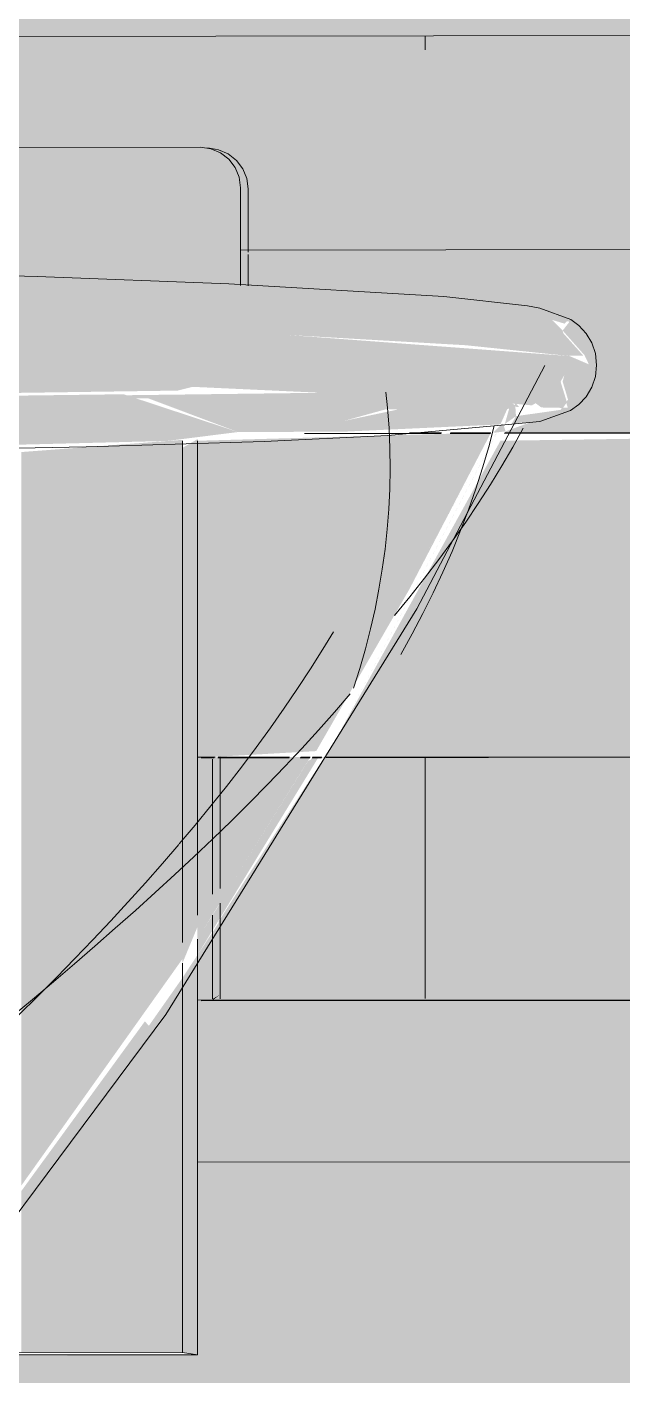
# Model space of a CAD drawing. Header units: inches. Extents: x 27328 to 52026, y -4075 to 4147.
# Drawn here: x 49625.26386 to 49625.26612, y 60.0334 to 60.03852 of the extents above; entities that cross this region are included whole.
import ezdxf

# ---------------------------------------------------------------- set-up
doc = ezdxf.new("R2010")
doc.units = ezdxf.units.IN
doc.header["$MEASUREMENT"] = 0
doc.layers.add('Q-SPCQ', color=91, linetype='Continuous', lineweight=9)

# ---------------------------------------------------------------- blocks, each defined once
blk = doc.blocks.new('FP_183-mezzanine - perspective')
at = {"layer": 'Q-SPCQ'}
for p, q in [((23035.62934212516, 60.03622374015259), (23035.62930254902, 60.0361579976065)), ((23035.62930254902, 60.0361579976065), (23035.6292551851, 60.03608257429906)), ((23035.6292551851, 60.03608257429906), (23035.629206046, 60.03600738722061)), ((23035.629206046, 60.03600738722061), (23035.62915517693, 60.03593243818622)), ((23035.62915517693, 60.03593243818622), (23035.62910262351, 60.03585772896515)), ((23035.62910262351, 60.03585772896515), (23035.62904843261, 60.03578326127884)), ((23035.62904843261, 60.03578326127884), (23035.62899265211, 60.03570903680384)), ((23035.62899265211, 60.03570903680384), (23035.62893533052, 60.03563505716874)), ((23035.62893533052, 60.03563505716874), (23035.6288765172, 60.03556132395592)), ((23035.6288765172, 60.03556132395592), (23035.6288162626, 60.03548783870144)), ((23035.6288162626, 60.03548783870144), (23035.62875618878, 60.03541646932811)), ((23035.62875461775, 60.0354146028943), (23035.62869163436, 60.03534161797621)), ((23035.62869163436, 60.03534161797621), (23035.62862736505, 60.03526888534337)), ((23035.62862736505, 60.03526888534337), (23035.62856186317, 60.03519640634465)), ((23035.62856186317, 60.03519640634465), (23035.62854639608, 60.03517965338551)), ((23035.62854639608, 60.03517965338551), (23035.62849518268, 60.03512418228284)), ((23035.62849518268, 60.03512418228284), (23035.62842737791, 60.03505221441372)), ((23035.62842737791, 60.03505221441372), (23035.62835850428, 60.03498050394785)), ((23035.62835850428, 60.03498050394785), (23035.62828861749, 60.03490905204897)), ((23035.62828861749, 60.03490905204897), (23035.62821777393, 60.0348378598352)), ((23035.62821777393, 60.0348378598352), (23035.6281460304, 60.03476692837869))]:
    blk.add_line(p, q, dxfattribs=at)
blk = doc.blocks.new('FP_185-mezzanine - perspective')
at = {"layer": 'Q-SPCQ'}
for p, q in [((23035.62995391134, 60.03700663829289), (23035.62993294217, 60.03692651407521)), ((23035.63006332146, 60.03699780203264), (23035.63002420471, 60.03692614020504)), ((23035.62993294217, 60.03692651407521), (23035.6299096098, 60.03684660628176)), ((23035.63002420471, 60.03692614020504), (23035.62998279909, 60.03685458317693)), ((23035.6299096098, 60.03684660628176), (23035.62988394556, 60.03676691740969)), ((23035.62998279909, 60.03685458317693), (23035.62993914651, 60.03678313059109)), ((23035.62993914651, 60.03678313059109), (23035.6298932906, 60.03671178212866)), ((23035.62988394556, 60.03676691740969), (23035.6298559822, 60.03668744991043)), ((23035.6298559822, 60.03668744991043), (23035.62982575378, 60.03660820619157)), ((23035.6298932906, 60.03671178212866), (23035.62984527615, 60.03664053750992)), ((23035.62984527615, 60.03664053750992), (23035.62979514915, 60.03656939649475)), ((23035.62982575378, 60.03660820619157), (23035.62979329554, 60.03652918861405)), ((23035.62979514915, 60.03656939649475), (23035.62974295704, 60.03649835888459)), ((23035.62979329554, 60.03652918861405), (23035.62975864412, 60.0364503994937)), ((23035.62974295704, 60.03649835888459), (23035.6296887483, 60.03642742452056)), ((23035.6296887483, 60.03642742452056), (23035.62963257264, 60.03635659328661)), ((23035.62975864412, 60.0364503994937), (23035.62972183719, 60.03637184109928)), ((23035.62972183719, 60.03637184109928), (23035.62968291373, 60.03629351565353)), ((23035.62963257264, 60.03635659328661), (23035.62957448103, 60.03628586510907)), ((23035.62968291373, 60.03629351565353), (23035.62964191385, 60.03621542533148)), ((23035.62964191385, 60.03621542533148), (23035.629598879, 60.03613757226184))]:
    blk.add_line(p, q, dxfattribs=at)
blk.add_polyline3d([(23035.62761993236, 60.03331277853991, 0), (23035.62870514238, 60.03476809918854, 0), (23035.62965906008, 60.03631082570524, 0), (23035.63014675603, 60.0372358887136, 0)], dxfattribs=at)
blk = doc.blocks.new('FP_186-mezzanine - perspective')
at = {"layer": 'Q-SPCQ'}
for p, q in [((23035.62954206862, 60.03713512331905), (23035.6295482322, 60.0370757164261)), ((23035.6295482322, 60.0370757164261), (23035.62955390425, 60.03699825232938)), ((23035.62955390425, 60.03699825232938), (23035.62955720652, 60.03692097326591)), ((23035.62955720652, 60.03692097326591), (23035.62955815424, 60.03684388178525)), ((23035.62955815424, 60.03684388178525), (23035.62955676403, 60.03676698040405)), ((23035.62955676403, 60.03676698040405), (23035.62955305358, 60.03669027160606)), ((23035.62955305358, 60.03669027160606), (23035.62954704216, 60.03661375784169)), ((23035.62954704216, 60.03661375784169), (23035.62953874984, 60.0365374415261)), ((23035.62953874984, 60.0365374415261), (23035.62952819844, 60.03646132504089)), ((23035.62952819844, 60.03646132504089), (23035.62951541042, 60.03638541073113)), ((23035.62951541042, 60.03638541073113), (23035.62950040995, 60.03630970090676)), ((23035.62950040995, 60.03630970090676), (23035.62948322203, 60.03623419784132)), ((23035.62948322203, 60.03623419784132), (23035.62946387304, 60.03615890377229)), ((23035.62946387304, 60.03615890377229), (23035.62944239036, 60.03608382089855)), ((23035.62944239036, 60.03608382089855), (23035.62941880275, 60.03600895138263)), ((23035.62940631046, 60.03598710420875), (23035.62934653963, 60.03591790413215)), ((23035.62934653963, 60.03591790413215), (23035.62928507142, 60.03584880886917)), ((23035.62928507142, 60.03584880886917), (23035.6292219591, 60.03577981851918)), ((23035.6292219591, 60.03577981851918), (23035.62915725675, 60.03571093322277)), ((23035.62915725675, 60.03571093322277), (23035.62909101946, 60.03564215316423)), ((23035.62909101946, 60.03564215316423), (23035.62902330311, 60.0355734785715)), ((23035.62902330311, 60.0355734785715), (23035.62895416441, 60.0355049097153)), ((23035.62895416441, 60.0355049097153), (23035.6288836611, 60.0354364469112)), ((23035.6288836611, 60.0354364469112), (23035.62881185151, 60.0353680905185)), ((23035.62881185151, 60.0353680905185), (23035.62873879475, 60.03529984094107)), ((23035.62873879475, 60.03529984094107), (23035.62866455043, 60.03523169862709)), ((23035.62866455043, 60.03523169862709), (23035.6285891793, 60.03516366407106)), ((23035.6285891793, 60.03516366407106), (23035.62851274227, 60.03509573781099)), ((23035.62851274227, 60.03509573781099), (23035.6284353011, 60.03502792043069)), ((23035.6284353011, 60.03502792043069), (23035.62835691799, 60.03496021256007)), ((23035.62835691799, 60.03496021256007), (23035.62827765572, 60.03489261487346)), ((23035.62827765572, 60.03489261487346), (23035.62819757751, 60.03482512809128)), ((23035.62819757751, 60.03482512809128), (23035.628116747, 60.0347577529787))]:
    blk.add_line(p, q, dxfattribs=at)

msp = doc.modelspace()

# ---------------------------------------------------------------- hatches: boundary and pattern name
at = {"layer": 'Q-SPCQ'}
h = msp.add_hatch(color=256, dxfattribs=at)
h.paths.add_polyline_path([(49625.23973776885, 60.0332528416569), (49625.25670438127, 60.03330212387255), (49625.25642419857, 60.03366715703011), (49625.25601169228, 60.03419561692195), (49625.24065445313, 60.03417760674292), (49625.24065445313, 60.05819430337329), (49625.26100725461, 60.05823494470205), (49625.2608888106, 60.05915906863536), (49625.23973776882, 60.05911616294571), (49625.23973776885, 60.03695028072513)], flags=0)
h.paths.add_polyline_path([(49625.2632586685, 60.03327968023966), (49625.28380376282, 60.03330312327228), (49625.28380376282, 60.05920555248423), (49625.261046067, 60.05915938763594), (49625.26116442955, 60.05823525855542), (49625.28288436212, 60.05827862982885), (49625.28288436212, 60.03422713180422), (49625.26450850355, 60.03420558154419), (49625.2645085035, 60.0334737053625), (49625.26340117976, 60.0334673524758), (49625.26326455508, 60.0332881385952)], flags=0)
h = msp.add_hatch(color=256, dxfattribs=at)
h.paths.add_polyline_path([(49625.24065445313, 60.03417760674292), (49625.25601169228, 60.03419561692195), (49625.2556378673, 60.0347263228272), (49625.2555820797, 60.03481124125818), (49625.24126560804, 60.03479414912231), (49625.24126560803, 60.0575796981048), (49625.2610862178, 60.05761885790929), (49625.26100725461, 60.05823494470205), (49625.24065445313, 60.05818127035108), (49625.24065445313, 60.03695027352342)], flags=0)
h.paths.add_polyline_path([(49625.26450850355, 60.03420558154419), (49625.28288436212, 60.03422713180422), (49625.28288436212, 60.05827862982885), (49625.26116442955, 60.05823525855542), (49625.26124333845, 60.05761916833439), (49625.28227146041, 60.0576607138343), (49625.28227146038, 60.03484310515109), (49625.26450850355, 60.03482189832876), (49625.26450850355, 60.03427054739992)], flags=0)
h.paths.add_polyline_path([(49625.25441164125, 60.03573399904367), (49625.25497753522, 60.03573469258937), (49625.25441164125, 60.0367742263449), (49625.25441164125, 60.0359704846531)], flags=0)
h.paths.add_polyline_path([(49625.26499719921, 60.0357469724386), (49625.26910029841, 60.03575200109436), (49625.26910029845, 60.04684744971016), (49625.25441164125, 60.04682386081603), (49625.25441164125, 60.03752124774886), (49625.25555841631, 60.03758574983335), (49625.25563513103, 60.03758742479751), (49625.25563513101, 60.04559356708025), (49625.26787567847, 60.04561270719122), (49625.26787567846, 60.0369832761008), (49625.26566037336, 60.03695007707196), (49625.26504510139, 60.03583387481823)], flags=0)
at = {"layer": 'Q-SPCQ', "transparency": 33554496}
h = msp.add_hatch(color=256, dxfattribs=at)
h.paths.add_polyline_path([(49625.24067030086, 60.03417541631836), (49625.25601335338, 60.03419340869669), (49625.25563779392, 60.03472633674234), (49625.25558349246, 60.03480899298184), (49625.24128141698, 60.03479191913692), (49625.24128141693, 60.05757600777516), (49625.26108662674, 60.05761513462466), (49625.26100766865, 60.05823118161641), (49625.24067030085, 60.05818129345598), (49625.24067030086, 60.0369502881971)], flags=0)
h.paths.add_polyline_path([(49625.26450843366, 60.03420337064501), (49625.28289752235, 60.03422493502682), (49625.28289752235, 60.0582748893702), (49625.26116484324, 60.05823149544884), (49625.2612437471, 60.05761544502906), (49625.28228465976, 60.05765701311297), (49625.28228465976, 60.03484086888638), (49625.26450843366, 60.03481964759369), (49625.26450843366, 60.03427056113639)], flags=0)
h.paths.add_polyline_path([(49625.25442661437, 60.03573170778979), (49625.25497872589, 60.03573238439996), (49625.25442661437, 60.03674660007476), (49625.25442661437, 60.03584970586691)], flags=0)
h.paths.add_polyline_path([(49625.26499584706, 60.03574466033947), (49625.26911433686, 60.03574970753141), (49625.26911433686, 60.04684444435149), (49625.25442661437, 60.04682085848315), (49625.25442661437, 60.0375225105568), (49625.25557302425, 60.03758569422981), (49625.25565002633, 60.0375874397397), (49625.25565002633, 60.04559064351067), (49625.26788979478, 60.04560978116662), (49625.26788979475, 60.03698090364848), (49625.26566030394, 60.0369500918835), (49625.26504503173, 60.03583388918189)], flags=0)
h = msp.add_hatch(color=256, dxfattribs=at)
h.paths.add_polyline_path([(49625.24126560804, 60.03479414912231), (49625.25557168527, 60.03482706338168), (49625.25497753522, 60.03573469258937), (49625.25441164125, 60.03573399904367), (49625.25441164125, 60.0367742263449), (49625.2542308195, 60.03708232270163), (49625.25402165919, 60.0371294937551), (49625.25394547454, 60.03732768866088), (49625.25402488785, 60.03745872038921), (49625.25414406304, 60.03750909172998), (49625.25441164125, 60.03752124774886), (49625.25441164125, 60.04682386081603), (49625.26910029845, 60.04684744971016), (49625.26910029841, 60.03575200109436), (49625.26499719921, 60.0357469724386), (49625.26473697516, 60.03534115268938), (49625.26450850355, 60.03499465513949), (49625.26450850355, 60.03482189832876), (49625.28227146038, 60.03484310515109), (49625.28227146041, 60.0576607138343), (49625.26124333845, 60.05761916833439), (49625.26182635548, 60.05299753136449), (49625.26175935748, 60.05284381005121), (49625.26175097997, 60.05269509993521), (49625.26167708354, 60.05300880722442), (49625.2610862178, 60.05761885790929), (49625.24126560803, 60.0575796981048), (49625.24126560804, 60.03695026872225)], flags=0)
h.paths.add_polyline_path([(49625.26588845488, 60.03737116876596), (49625.2659148728, 60.03727388586017), (49625.26597516934, 60.03727413332606), (49625.26590385145, 60.03735393956066)], flags=0)
h.paths.add_polyline_path([(49625.26591990052, 60.03707462414325), (49625.26588845488, 60.03717703282427), (49625.26579311672, 60.03709552849734), (49625.26581787421, 60.03707663248451), (49625.26590771871, 60.03707486393699)], flags=0)
h.paths.add_polyline_path([(49625.26567713688, 60.03698048871028), (49625.26787567846, 60.0369832761008), (49625.26787567847, 60.04561270719122), (49625.25563513101, 60.04559356708025), (49625.25563513103, 60.03758538058898), (49625.25658234384, 60.03760847682658), (49625.25761152516, 60.03762107290817), (49625.25894122522, 60.0376290629811), (49625.26011116027, 60.03762600755379), (49625.26153202061, 60.03761370194617), (49625.26249053019, 60.03760179378762), (49625.26581787421, 60.03744213685071), (49625.26591428922, 60.03740256457524), (49625.26591990047, 60.03740938380222), (49625.26600741172, 60.03722387851104), (49625.26588845488, 60.03706222730239), (49625.2656800512, 60.03698577582385)], flags=0)
h.paths.add_polyline_path([(49625.26313070214, 60.04683786298121), (49625.26313114702, 60.04683786369549), (49625.26295929008, 60.04756554636376)], flags=0)
at = {"layer": 'Q-SPCQ'}
h = msp.add_hatch(color=256, dxfattribs=at)
h.paths.add_polyline_path([(49625.26458850862, 60.03482327441774), (49625.26533790628, 60.03484474235288), (49625.26530663638, 60.03574656858224), (49625.26498194692, 60.03573300785362), (49625.26473047523, 60.03534247201451), (49625.26458850862, 60.03512205822093), (49625.26458850862, 60.0348282697168)], flags=0)
h.paths.add_polyline_path([(49625.26128074569, 60.03856172112107), (49625.26533790628, 60.03857247814741), (49625.26530663638, 60.04210588799011), (49625.26433785372, 60.04213721698443), (49625.26243566579, 60.04216542153733), (49625.26128074569, 60.04209971375619), (49625.26128074569, 60.03857240658977)], flags=0)
h.paths.add_polyline_path([(49625.26533790628, 60.04240051827577), (49625.26530663638, 60.04560769094985), (49625.26128074569, 60.04559242480447), (49625.26128949593, 60.04242004845959), (49625.26166124579, 60.04242764835545), (49625.26175961125, 60.04243348196815), (49625.2632962518, 60.04244028849291), (49625.26382698191, 60.04244622637615), (49625.26490326808, 60.04240998932526), (49625.26530663638, 60.04240393525156)], flags=0)
h.paths.add_polyline_path([(49625.26128074569, 60.0469377073447), (49625.26165002165, 60.0469445618558), (49625.26167574473, 60.04710465362678), (49625.26203363543, 60.04707265796319), (49625.26227058713, 60.04702320952186), (49625.26227058713, 60.04693896824514), (49625.26244868499, 60.04694443012884), (49625.26153343735, 60.05408058194722), (49625.26128074569, 60.0540713185507), (49625.26128074569, 60.0469402117448)], flags=0)
h.paths.add_polyline_path([(49625.26260555357, 60.04693948345366), (49625.26309940145, 60.04694441215301), (49625.26312534566, 60.04710686486896), (49625.26347955351, 60.04707540346669), (49625.26371697143, 60.04702554576823), (49625.26371697143, 60.04694130030611), (49625.26533790628, 60.0469448776062), (49625.26533790628, 60.05408799253337), (49625.26169170813, 60.05407104415788), (49625.26260550732, 60.04693984465705)], flags=0)
h.paths.add_polyline_path([(49625.26138759023, 60.05644214728768), (49625.26533790628, 60.05645782622366), (49625.26533790628, 60.05666190044175), (49625.26517197186, 60.05672356473551), (49625.26517197186, 60.05762554018987), (49625.26130584025, 60.05761786824204), (49625.2613052643, 60.05708237630824), (49625.26138560546, 60.05645758279991)], flags=0)
h = msp.add_hatch(color=256, dxfattribs=at)
h.paths.add_polyline_path([(49625.26533790628, 60.03482440845043), (49625.26536652897, 60.03484483656084), (49625.26533790628, 60.03482850211406)], flags=0)
h.paths.add_polyline_path([(49625.26533790628, 60.03856719090986), (49625.26536652897, 60.03857258243384), (49625.26533790628, 60.03857247814741)], flags=0)
h.paths.add_polyline_path([(49625.26533790628, 60.04694436522554), (49625.26536652897, 60.04694500452867), (49625.26533790628, 60.0469448776062)], flags=0)
h.paths.add_polyline_path([(49625.26533790628, 60.05645008739163), (49625.26536652897, 60.05645797886578), (49625.26533790628, 60.05645782622366)], flags=0)
for points in [[(49625.25624495812, 60.03847767361946), (49625.2678716497, 60.03849301611179), (49625.2678716497, 60.03856977187669), (49625.25624495812, 60.03855439879117)], [(49625.25670050085, 60.03835709047555), (49625.26787043287, 60.03840369558697), (49625.26787049456, 60.03845092385111), (49625.25670052374, 60.03841381852782), (49625.25670050221, 60.0383717875958)], [(49625.25670050085, 60.03766506039729), (49625.26009244636, 60.03768070294729), (49625.26011288584, 60.03798404976288), (49625.26024500969, 60.03806103524416), (49625.26455692794, 60.03806142735517), (49625.26469873694, 60.03790828042256), (49625.26469873694, 60.03767539174696), (49625.26787042669, 60.03768064094432), (49625.26787042669, 60.03837178380161), (49625.25670049466, 60.03835709046729), (49625.25670044987, 60.03767165016502)], [(49625.26467236033, 60.03754054997271), (49625.26467236033, 60.03791265519712), (49625.26451975273, 60.03806610407328), (49625.26020790327, 60.03805524201904), (49625.2601152671, 60.03798354372811), (49625.26009482784, 60.03781248629822), (49625.26010805271, 60.03762666170984), (49625.26125416796, 60.03762111433843), (49625.26139164947, 60.03792749565416), (49625.26146793669, 60.03792759486499), (49625.26147820096, 60.03761362966044), (49625.26248746375, 60.0376024475761), (49625.26314205219, 60.0375773546869), (49625.26329894966, 60.03792997608727), (49625.26337524691, 60.03793007531156), (49625.26337524691, 60.03756863267095), (49625.264663738, 60.03754087333418)], [(49625.26467236033, 60.0376518409054), (49625.2647009186, 60.03766725016695), (49625.26467236033, 60.03791265519712)], [(49625.26592274387, 60.03727231153768), (49625.26589691074, 60.03736934175269), (49625.26582633358, 60.03744030637284), (49625.26513042591, 60.03752102171691), (49625.26201699639, 60.03761763457699), (49625.26090726601, 60.03760162259864), (49625.25951309812, 60.03763981492359), (49625.25768809028, 60.03761693992548), (49625.25659631001, 60.03760559512128), (49625.25550408311, 60.0375833674385), (49625.25522274104, 60.03758476255938), (49625.25403491129, 60.0374566889618), (49625.25393945565, 60.03729863295846), (49625.25413263582, 60.03733851293339), (49625.25550443419, 60.0374085328252), (49625.25768824731, 60.03744543295581), (49625.26154571968, 60.03743591162239), (49625.2648527713, 60.03735224132685), (49625.26552746759, 60.03731345701796)], [(49625.25425468946, 60.03707754012545), (49625.25420850376, 60.03712653670735), (49625.25522500761, 60.03722078988413), (49625.25631989935, 60.0372356669784), (49625.25632000754, 60.03728289412983), (49625.25648915087, 60.03728043067253), (49625.25648907194, 60.03724593966666), (49625.25712653546, 60.03726147436461), (49625.25741613001, 60.03726464633541), (49625.25741627144, 60.0374076431767), (49625.2575704717, 60.03743808978952), (49625.25762594102, 60.03742289892794), (49625.25762578069, 60.03726057196936), (49625.25771058271, 60.03725892392033), (49625.25762595337, 60.03743882278324), (49625.25888179804, 60.03744241358991), (49625.25888202431, 60.03726705787128), (49625.2601254211, 60.03729990950664), (49625.26010944042, 60.03726690813923), (49625.26019395131, 60.03726389866701), (49625.26019401837, 60.03730140241054), (49625.26024704175, 60.03730255637572), (49625.26026258682, 60.03726145452445), (49625.26140020853, 60.03725279479863), (49625.2614237512, 60.03729678139083), (49625.26554866921, 60.03710621461599), (49625.26577982907, 60.03708461791752), (49625.265866268, 60.03713497138573), (49625.26591617367, 60.03722205948637), (49625.26592274387, 60.03727231153768), (49625.2648527713, 60.03735224132685), (49625.26205307397, 60.03742755392979), (49625.25884480798, 60.03745113375683), (49625.25537933921, 60.03740554007963), (49625.25413263582, 60.03733851293339), (49625.25393945565, 60.03729863295846), (49625.2540376637, 60.03712095538788), (49625.25417886299, 60.03709270895047)], [(49625.26601967537, 60.03723087700224), (49625.2659274287, 60.03740775527154), (49625.26589691074, 60.03736934175269)], [(49625.26104104149, 60.03709209018434), (49625.26443322509, 60.03714089895962), (49625.26455734239, 60.03717252117178), (49625.26360618447, 60.03720618969076), (49625.26224432376, 60.03724378271593), (49625.26138701935, 60.0372492067583), (49625.25767822309, 60.03725691290843), (49625.25644716859, 60.03723712038268), (49625.25555919796, 60.03717937904329), (49625.25825389454, 60.03711070560621), (49625.26072754989, 60.03709277524542)], [(49625.2644511625, 60.03496355509746), (49625.2645085035, 60.03510174283671), (49625.2645085035, 60.03695652707128), (49625.2644511625, 60.03692303951565), (49625.2644511625, 60.03497918501716)], [(49625.26450822405, 60.03505495395363), (49625.26456581517, 60.03520928982467), (49625.26456581517, 60.03574417656499), (49625.26450822405, 60.03573167415771), (49625.26450822408, 60.03507786220896)], [(49625.26458850862, 60.035126935105), (49625.26496075482, 60.03574599976788), (49625.26492894323, 60.03573299185292), (49625.26458850862, 60.03518423396213)], [(49625.26458850862, 60.03519302577426), (49625.26492881349, 60.03574595067582), (49625.26458850862, 60.03573292244277), (49625.26458850862, 60.03522684559555)], [(49625.26456581517, 60.03514619356084), (49625.26459445996, 60.03524748894787), (49625.26456581517, 60.03517637634413)], [(49625.26456581517, 60.03508205324587), (49625.26459445996, 60.03518303238727), (49625.26456581517, 60.03512083084551)], [(49625.26450822408, 60.03499471123619), (49625.26456581517, 60.03512083084551), (49625.26454980613, 60.03512083096523), (49625.26450822405, 60.03505495395363)], [(49625.26450822405, 60.03482195414858), (49625.26456581517, 60.03484329217106), (49625.26456581517, 60.03508205324587), (49625.26450822405, 60.03494086327181), (49625.26450822405, 60.03482705303448)], [(49625.2645085035, 60.0334737053625), (49625.2645085035, 60.03499465513932), (49625.2644511625, 60.03490721217138), (49625.2644511625, 60.03348229638954)], [(49625.26383887648, 60.03348159351398), (49625.2644511625, 60.03348229638954), (49625.2644511625, 60.03490721217138), (49625.26383887648, 60.03403500101194), (49625.26383887648, 60.0337963570538)], [(49625.26456581517, 60.0348220229054), (49625.26459445996, 60.03484331987428), (49625.26456581517, 60.03482705260807)], [(49625.26383887648, 60.03403500101194), (49625.26432742331, 60.03471955070682), (49625.26430824749, 60.03474203444106), (49625.26383887648, 60.03409723464444), (49625.26383887648, 60.03405903217381)]]:
    msp.add_hatch(color=256, dxfattribs=at).paths.add_polyline_path(points, flags=0)
h = msp.add_hatch(color=256, dxfattribs=at)
h.paths.add_polyline_path([(49625.256082188, 60.03758943802386), (49625.25691929342, 60.03762446980379), (49625.25752848016, 60.03762325412411), (49625.2588299348, 60.0376270891133), (49625.2598534218, 60.03766867342627), (49625.25608480748, 60.0376316849686), (49625.25608269314, 60.03760923118724)], flags=0)
h.paths.add_polyline_path([(49625.26337510706, 60.03759883959864), (49625.26787256604, 60.03762569824324), (49625.26787250069, 60.03767903157214), (49625.26467220858, 60.03764358839739), (49625.2646722191, 60.03762031009689), (49625.26337510606, 60.03760723338318)], flags=0)
h = msp.add_hatch(color=256, dxfattribs=at)
h.paths.add_polyline_path([(49625.26588530926, 60.03737184841093), (49625.26591172774, 60.03727456373675), (49625.26597202539, 60.03727481120831), (49625.26590070622, 60.03735461889286)], flags=0)
h.paths.add_polyline_path([(49625.2659167555, 60.03707529839591), (49625.26588530926, 60.0371777089386), (49625.26578996938, 60.03709620312718), (49625.2658147274, 60.03707730677171), (49625.26590457345, 60.03707553819373)], flags=0)
h.paths.add_polyline_path([(49625.26567398745, 60.03698116124536), (49625.26787256882, 60.03699582360437), (49625.26787256882, 60.03760463744493), (49625.26337510699, 60.03756866261595), (49625.26511712415, 60.03752389467059), (49625.26585615374, 60.037410064624), (49625.26590457345, 60.03739525964775), (49625.26591675551, 60.03741006414314), (49625.26600426824, 60.03722455547992), (49625.26588530926, 60.03706290132882), (49625.26567421757, 60.03698157876259)], flags=0)
h.paths.add_polyline_path([(49625.26314191209, 60.03757738463871), (49625.26312795158, 60.0375985209811), (49625.26312795158, 60.03757791980158)], flags=0)
h = msp.add_hatch(color=256, dxfattribs=at)
h.paths.add_polyline_path([(49625.25437868877, 60.03712034627073), (49625.25436300094, 60.03714264141265), (49625.25436358282, 60.03712112744649)], flags=0)
h.paths.add_polyline_path([(49625.26423388246, 60.037192421688), (49625.26423399111, 60.03720106403568), (49625.26411324169, 60.03720017905061)], flags=0)
h.paths.add_polyline_path([(49625.26315236191, 60.0372055652063), (49625.2627352902, 60.03723276952899), (49625.26271869443, 60.03726792659085), (49625.26257956251, 60.03724292717247), (49625.26256792422, 60.03722912025679), (49625.26314361693, 60.03720591766147)], flags=0)
h.paths.add_polyline_path([(49625.25606694947, 60.03722030706743), (49625.25648907194, 60.03724593966666), (49625.25646380317, 60.03728079984442), (49625.25632000754, 60.03728289412983), (49625.25631989935, 60.0372356669784)], flags=0)
h.paths.add_polyline_path([(49625.26078442442, 60.03724287163842), (49625.26194186987, 60.0372769188073), (49625.2614237512, 60.03729678139083), (49625.26140020853, 60.03725279479863)], flags=0)
h.paths.add_polyline_path([(49625.26078442442, 60.03724287163842), (49625.26026258682, 60.03726145452445), (49625.26024704175, 60.03730255637572), (49625.26019401837, 60.03730140241054), (49625.26019395131, 60.03726389866701), (49625.25952827998, 60.03728680796536), (49625.25885529085, 60.03726624087648), (49625.25887099971, 60.03744495923081), (49625.25763455717, 60.03742053930843), (49625.25768807203, 60.03725936139407), (49625.25762578069, 60.03726057196936), (49625.25762366182, 60.03742352311088), (49625.25752063628, 60.0374374320682), (49625.25741627144, 60.0374076431767), (49625.25741599083, 60.03725808850445), (49625.25898415905, 60.03726217777573), (49625.26026487671, 60.03725523074971), (49625.26073786219, 60.03724397926931)], flags=0)
at = {"layer": 'Q-SPCQ', "transparency": 33554496}
h = msp.add_hatch(color=256, dxfattribs=at)
h.paths.add_polyline_path([(49625.2555820797, 60.03481124125818), (49625.25560264735, 60.03483004017406), (49625.25503324038, 60.03573476086025), (49625.25499597012, 60.03570340235033), (49625.25557168527, 60.03482706338168)], flags=0)
h.paths.add_polyline_path([(49625.26450850355, 60.03499465513949), (49625.26496876808, 60.03574693759432), (49625.26494530588, 60.03574690883958), (49625.2645085035, 60.03505489776026)], flags=0)
h.paths.add_polyline_path([(49625.25441164125, 60.0367742263449), (49625.25441164125, 60.03684487605116), (49625.25425696879, 60.03707709153579), (49625.25424963686, 60.03707182459954), (49625.2543158644, 60.03695016619681)], flags=0)
h.paths.add_polyline_path([(49625.26563597679, 60.0369804365259), (49625.2656800512, 60.03698577582385), (49625.2656702712, 60.03701485255971), (49625.26563886498, 60.0369857761477)], flags=0)
h.paths.add_polyline_path([(49625.25428329826, 60.03707182433401), (49625.25427633978, 60.03709872411402), (49625.25427633978, 60.03707947087908)], flags=0)
h.paths.add_polyline_path([(49625.26573107493, 60.03707834108849), (49625.26571394448, 60.0370992655697), (49625.26572145981, 60.03707853035814)], flags=0)
h.paths.add_polyline_path([(49625.25913131524, 60.03726565626233), (49625.25913131524, 60.03726825298916), (49625.259080103, 60.03726725771547)], flags=0)
at = {"layer": 'Q-SPCQ'}
h = msp.add_hatch(color=256, dxfattribs=at)
h.paths.add_polyline_path([(49625.26563282665, 60.03698110905927), (49625.26567690189, 60.03698644845525), (49625.26566712174, 60.0370155257196), (49625.26563308087, 60.03698157908521)], flags=0)
h.paths.add_polyline_path([(49625.26572792655, 60.03707901540437), (49625.26571079572, 60.03709994026578), (49625.2657183113, 60.03707920467715)], flags=0)
h.paths.add_polyline_path([(49625.25912804757, 60.03726633383152), (49625.25912804757, 60.03726893060558), (49625.25907683432, 60.03726793531244)], flags=0)
h = msp.add_hatch(color=256, dxfattribs=at)
h.paths.add_polyline_path([(49625.26570384548, 60.03701559679529), (49625.26579993952, 60.03702318240672), (49625.26592742868, 60.0370730101854), (49625.26571946371, 60.03704356194856), (49625.2657081058, 60.03702322505832)], flags=0)
h.paths.add_polyline_path([(49625.26592742868, 60.0370730101854), (49625.26601967537, 60.03723087700224), (49625.26592274387, 60.03727231153768), (49625.26589691074, 60.03717521530208)], flags=0)
h = msp.add_hatch(color=256, dxfattribs=at)
h.paths.add_polyline_path([(49625.26466243987, 60.03698323292705), (49625.26505262764, 60.03698465794163), (49625.26506538781, 60.03702555675774), (49625.26522600192, 60.03707017391183), (49625.26540154705, 60.0370649252355), (49625.26538291378, 60.03700608801181), (49625.26569380098, 60.03707240812724), (49625.26567678389, 60.03701346057238), (49625.26571946371, 60.03704356194856), (49625.26571682312, 60.03708482326147), (49625.26567886047, 60.03710717462531), (49625.26552423983, 60.03711037372962), (49625.26525808338, 60.03713608725124), (49625.26230526788, 60.0370987553008), (49625.26231697252, 60.03709360353877), (49625.26431905713, 60.03711202256685), (49625.2645858686, 60.03701195184275)], flags=0)
h.paths.add_polyline_path([(49625.25542459002, 60.03703311089426), (49625.25535382408, 60.03714644703934), (49625.2555226444, 60.03717400004478), (49625.25805861055, 60.03710896443143), (49625.2613014388, 60.0370885560385), (49625.25849987299, 60.03710669459026), (49625.2552947408, 60.03719224476416), (49625.25481559713, 60.03718663314653), (49625.25437868877, 60.03712034627073), (49625.25445999646, 60.03712772519402), (49625.25450503019, 60.0371212304728), (49625.25464672592, 60.03706299087273), (49625.25500547763, 60.03706009410271), (49625.25500652121, 60.03711766228513), (49625.25514067013, 60.03706813091259), (49625.25534042683, 60.03714152467576), (49625.25536180446, 60.03703842491231), (49625.25541072543, 60.03703428436143)], flags=0)
h = msp.add_hatch(color=256, dxfattribs=at)
h.paths.add_polyline_path([(49625.26168982063, 60.03689478897412), (49625.26348559486, 60.03692643708719), (49625.26439267621, 60.03694932599416), (49625.26466243987, 60.03698323292705), (49625.26422713079, 60.03712695036373), (49625.2613014388, 60.0370885560385), (49625.25849986929, 60.03710177005957), (49625.25535382408, 60.03714644703934), (49625.25541072543, 60.03703428436143), (49625.25536180446, 60.03703842491231), (49625.25533222084, 60.03713850965739), (49625.25511635948, 60.03705919877879), (49625.25494232615, 60.03715183128637), (49625.25500547763, 60.03706009410271), (49625.25467609118, 60.03703022704635), (49625.25514051209, 60.03700521827682), (49625.25655774487, 60.03695133736581), (49625.25740647115, 60.03694048508846), (49625.25859946909, 60.03692142980204), (49625.25977972223, 60.03691036364107), (49625.26120359857, 60.03690534486383), (49625.26148464657, 60.03689924330671)], flags=0)
h.paths.add_polyline_path([(49625.26505243711, 60.03698404752393), (49625.2656603577, 60.0370121638927), (49625.26568850834, 60.03707578345009), (49625.26547967701, 60.03703502721323), (49625.26538291378, 60.03700608801181), (49625.26540154705, 60.0370649252355), (49625.26530245079, 60.03707569128724), (49625.26506538781, 60.03702555675774), (49625.26505262764, 60.03698465794163)], flags=0)
h.paths.add_polyline_path([(49625.25464672592, 60.03706299087273), (49625.25447918924, 60.03709884088395), (49625.25435665806, 60.03710329231283), (49625.25432049994, 60.03706945431222), (49625.25450103724, 60.03706587736905)], flags=0)
at = {"layer": 'Q-SPCQ', "transparency": 33554496}
h = msp.add_hatch(color=256, dxfattribs=at)
h.paths.add_polyline_path([(49625.25561445455, 60.03481127990992), (49625.25894122526, 60.03481525167167), (49625.25894122522, 60.03573955038847), (49625.25504649687, 60.03571369779878), (49625.25560452105, 60.03482706313869)], flags=0)
h.paths.add_polyline_path([(49625.2645085035, 60.03505489776026), (49625.26493706391, 60.03574689873847), (49625.2645085035, 60.03574637350565), (49625.2645085035, 60.03507780597877)], flags=0)
h.paths.add_polyline_path([(49625.25441164125, 60.03684487605116), (49625.25438193271, 60.03706981939902), (49625.25429452684, 60.03706460218552), (49625.25435552157, 60.03695016588509)], flags=0)
h.paths.add_polyline_path([(49625.25428933174, 60.03707434906129), (49625.25432976832, 60.03712426743746), (49625.25427633978, 60.03709872411402), (49625.25428329826, 60.0370856687998)], flags=0)
at = {"layer": 'Q-SPCQ'}
h = msp.add_hatch(color=256, dxfattribs=at)
h.paths.add_polyline_path([(49625.25607957061, 60.03419569652591), (49625.25894122526, 60.03419905252705), (49625.25893431361, 60.03481524341992), (49625.25562139414, 60.03480025377294), (49625.25605956353, 60.03422209565318)], flags=0)
h.paths.add_polyline_path([(49625.25503324038, 60.03573476086025), (49625.25894122522, 60.03576026649719), (49625.25894122522, 60.03690973628891), (49625.25726833165, 60.0369405754291), (49625.25624544962, 60.03696815313324), (49625.25441164125, 60.03705973753795), (49625.25441164125, 60.03684487605116), (49625.25496090863, 60.03584968743014)], flags=0)
h.paths.add_polyline_path([(49625.2645085035, 60.03574637350565), (49625.26495967233, 60.03576966911062), (49625.2653140773, 60.03638532637419), (49625.26559839779, 60.03698038888193), (49625.2645085035, 60.03695008612134), (49625.2645085035, 60.03583387890657)], flags=0)
at = {"layer": 'Q-SPCQ', "transparency": 33554496}
h = msp.add_hatch(color=256, dxfattribs=at)
h.paths.add_polyline_path([(49625.25608118137, 60.03419348823665), (49625.25894115314, 60.03419684204738), (49625.25893562627, 60.03481299476567), (49625.25562132077, 60.03480026771788), (49625.25608101561, 60.03419370696892)], flags=0)
h.paths.add_polyline_path([(49625.25503462826, 60.03573245290804), (49625.25894115314, 60.03576028082821), (49625.25894115314, 60.03690975108068), (49625.25726825897, 60.0369405902324), (49625.25587366913, 60.03696567015439), (49625.25564076527, 60.03699921136005), (49625.25463865726, 60.03703521520343), (49625.25442661437, 60.03705764936758), (49625.25442661437, 60.03681666012075), (49625.25496083502, 60.03584970179519)], flags=0)
h.paths.add_polyline_path([(49625.26450843366, 60.03574406301646), (49625.26495960267, 60.03576968344878), (49625.26531400777, 60.03638534095899), (49625.26562288475, 60.03697802976378), (49625.26450843366, 60.03695010093209), (49625.26450843366, 60.03583389326984)], flags=0)
at = {"layer": 'Q-SPCQ'}
h = msp.add_hatch(color=256, dxfattribs=at)
h.paths.add_polyline_path([(49625.25601169228, 60.03419561692195), (49625.25605956353, 60.03422209565318), (49625.2556378673, 60.0347263228272), (49625.25591832701, 60.03431522668673)], flags=0)
h.paths.add_polyline_path([(49625.25497753522, 60.03573469258937), (49625.25503324038, 60.03573476086025), (49625.2546685102, 60.03636294727409), (49625.25491493492, 60.03584968778058)], flags=0)
h.paths.add_polyline_path([(49625.26494530588, 60.03574690883958), (49625.26499719921, 60.0357469724386), (49625.26564724867, 60.03698045081683), (49625.26561955527, 60.03695007739262), (49625.26495967233, 60.03576966911062)], flags=0)
at = {"layer": 'Q-SPCQ', "transparency": 33554496}
h = msp.add_hatch(color=256, dxfattribs=at)
h.paths.add_polyline_path([(49625.25601335338, 60.03419340869669), (49625.25605949025, 60.03422210936637), (49625.25563779392, 60.03472633674234), (49625.25591825365, 60.03431524043722)], flags=0)
h.paths.add_polyline_path([(49625.25497872589, 60.03573238439996), (49625.25503462826, 60.03573245290804), (49625.25466843638, 60.03636296184443), (49625.25491486122, 60.03584970214552)], flags=0)
h.paths.add_polyline_path([(49625.26494376757, 60.03574459651647), (49625.26499584706, 60.03574466033947), (49625.2656455683, 60.03697805852089), (49625.26561948586, 60.03695009220392), (49625.26495960267, 60.03576968344878)], flags=0)
at = {"layer": 'Q-SPCQ'}
h = msp.add_hatch(color=256, dxfattribs=at)
h.paths.add_polyline_path([(49625.25894151369, 60.03347597157337), (49625.25935780989, 60.03349847560512), (49625.25911751149, 60.03484486150374), (49625.2591372288, 60.03494484245817), (49625.25899275906, 60.035852443256), (49625.25899275906, 60.0369078240376), (49625.25894151369, 60.036900704731), (49625.25894151369, 60.03356183012883)], flags=0)
h.paths.add_polyline_path([(49625.26383887648, 60.03411809776126), (49625.2644511625, 60.03497918501716), (49625.2644511625, 60.03695346208092), (49625.26383887648, 60.03690712491653), (49625.26383887648, 60.03415179275891)], flags=0)
h.paths.add_polyline_path([(49625.25970661828, 60.0348455193555), (49625.26329515697, 60.03484999164041), (49625.26313505688, 60.03577397190077), (49625.26313142878, 60.03687124027335), (49625.25970661828, 60.03685581946223), (49625.25970661828, 60.03485001823738)], flags=0)

# ---------------------------------------------------------------- linework, layer by layer
for p, q in [((49625.25657805065, 60.03847811316615), (49625.26787164973, 60.03849301611216)), ((49625.26537363236, 60.03849034304935), (49625.26537363236, 60.03843670390832)), ((49625.26451975276, 60.03806610407343), (49625.26024738915, 60.03806052818143)), ((49625.26454689929, 60.03806362673818), (49625.26457547329, 60.03805875782545)), ((49625.2646723603, 60.03754054997297), (49625.2646723603, 60.03791265519737)), ((49625.26470091863, 60.03790780553469), (49625.26470091863, 60.03766725016705)), ((49625.26467235049, 60.03767489363961), (49625.26787269547, 60.03767902748568)), ((49625.26470091863, 60.03765789008717), (49625.26470091863, 60.03753950366409)), ((49625.26547028865, 60.03698022646095), (49625.26562436628, 60.03698042180614)), ((49625.26562436628, 60.03698042180614), (49625.26547028865, 60.03698022646095)), ((49625.2656757408, 60.03697809677244), (49625.26787560993, 60.03698088566578)), ((49625.2656757408, 60.03697809677244), (49625.26787560993, 60.03698088566578)), ((49625.26567713683, 60.03698048871059), (49625.26787567843, 60.03698327610105)), ((49625.26787567843, 60.03698327610105), (49625.26567713683, 60.03698048871059)), ((49625.26445116248, 60.03695002731228), (49625.26445116248, 60.03504193849609)), ((49625.26450850349, 60.03695008612156), (49625.26450850349, 60.03514560191153)), ((49625.26491500177, 60.03697713234241), (49625.26543520397, 60.03697779183078)), ((49625.26491500177, 60.03697713234241), (49625.26543520397, 60.03697779183078)), ((49625.26531407725, 60.03698002841047), (49625.26543684276, 60.03698018405711)), ((49625.26543684276, 60.03698018405711), (49625.26531407725, 60.03698002841047)), ((49625.26546902381, 60.03697783470615), (49625.26562288476, 60.03697802976397)), ((49625.26546902381, 60.03697783470615), (49625.26562288476, 60.03697802976397)), ((49625.26910023043, 60.0357496902442), (49625.26499584714, 60.03574466033993)), ((49625.26910023043, 60.0357496902442), (49625.26499584714, 60.03574466033993)), ((49625.26910029848, 60.03575200109486), (49625.26499719916, 60.03574697243901)), ((49625.26499719916, 60.03574697243901), (49625.26910029848, 60.03575200109486)), ((49625.26457523495, 60.03574645529027), (49625.26450850352, 60.03574637350582)), ((49625.26450850352, 60.03574637350582), (49625.26457523495, 60.03574645529027)), ((49625.26457212193, 60.0357441410664), (49625.26452283416, 60.03574408066446)), ((49625.26457212193, 60.0357441410664), (49625.26452283416, 60.03574408066446)), ((49625.26456581517, 60.03522605911829), (49625.26456581517, 60.03573951851195)), ((49625.2648564043, 60.03574448945333), (49625.26458513335, 60.03574415701188)), ((49625.2648564043, 60.03574448945333), (49625.26458513335, 60.03574415701188)), ((49625.26485762946, 60.03574680138586), (49625.26458629358, 60.03574646884331)), ((49625.26458629358, 60.03574646884331), (49625.26485762946, 60.03574680138586)), ((49625.26459445994, 60.03574424047851), (49625.26459445994, 60.03524748894798)), ((49625.26493545177, 60.03574458632556), (49625.26489919692, 60.0357445418954)), ((49625.26493545177, 60.03574458632556), (49625.26489919692, 60.0357445418954)), ((49625.26493706394, 60.03574689873886), (49625.26490063164, 60.03574685408827)), ((49625.26490063158, 60.03574685408811), (49625.26493706391, 60.03574689873886)), ((49625.26498025579, 60.0357446412328), (49625.26494376762, 60.03574459651676)), ((49625.26498025579, 60.0357446412328), (49625.26494376762, 60.03574459651676)), ((49625.26498105617, 60.03574695265459), (49625.26494530585, 60.03574690883988)), ((49625.26494530585, 60.03574690883988), (49625.26498105617, 60.03574695265459)), ((49625.26537363236, 60.03574653498315), (49625.26537363236, 60.03482837198784)), ((49625.26459445994, 60.0351918238993), (49625.26459445994, 60.03512573548707)), ((49625.26456581517, 60.03508205324608), (49625.26456581517, 60.03514619356105)), ((49625.26459445994, 60.03512573548707), (49625.26459445994, 60.03482708029858)), ((49625.26450850349, 60.03505489776031), (49625.26450850349, 60.03499465513939)), ((49625.26456581517, 60.03482705260829), (49625.26456581517, 60.03508205324608)), ((49625.26450850349, 60.03499465513939), (49625.26450850349, 60.03347370536255)), ((49625.26445116248, 60.03496355509761), (49625.26445116248, 60.03490721217139)), ((49625.26445116248, 60.03490721217139), (49625.26445116248, 60.03348229638967)), ((49625.26450850347, 60.03482189832876), (49625.28227146045, 60.03484310515136)), ((49625.28227146045, 60.03484310515136), (49625.26450850347, 60.03482189832885)), ((49625.26452283419, 60.03481966478532), (49625.28227139764, 60.03484085305421)), ((49625.26452283419, 60.03481966478532), (49625.28227139764, 60.03484085305421)), ((49625.28288436209, 60.03422713180416), (49625.26450850354, 60.03420558154431)), ((49625.26450850353, 60.03420558154434), (49625.28288436209, 60.03422713180416)), ((49625.26372719873, 60.0334728086936), (49625.26450850349, 60.03347370536255)), ((49625.26445116248, 60.03348229638967), (49625.26372747963, 60.03348146563594)), ((49625.26450850349, 60.03347370536255), (49625.26445116248, 60.03348229638967))]:
    msp.add_line(p, q, dxfattribs=at)
for points in [[(49625.2646723603, 60.03791265519737, 0), (49625.2646671603, 60.03795241547144, 0), (49625.26465191469, 60.03798945259019, 0), (49625.26462766244, 60.03802124250568, 0), (49625.26459605635, 60.03804561877681, 0), (49625.26455925035, 60.0380609202122, 0), (49625.26451975276, 60.03806610407343, 0)], [(49625.26457415276, 60.0380590427682, 0), (49625.26458782304, 60.03805605160282, 0), (49625.26462462432, 60.0380407521186, 0), (49625.26465622644, 60.03801637896031, 0), (49625.26468047562, 60.03798459310724, 0), (49625.26469571929, 60.03794756072348, 0), (49625.26470091863, 60.03790780553469, 0)], [(49625.26576360271, 60.0374631824924, 0), (49625.2654449656, 60.03749903366017, 0), (49625.26462699886, 60.03754713824637, 0), (49625.26389901186, 60.03757450387732, 0), (49625.26294280354, 60.03760023038632, 0), (49625.26177717138, 60.03762148505566, 0), (49625.26046084127, 60.03763549936439, 0), (49625.25908787473, 60.03764025546374, 0), (49625.25776970199, 60.03763509752221, 0), (49625.25660878156, 60.03762097651425, 0), (49625.25567453809, 60.03760018640175, 0), (49625.25499142232, 60.03757571117345, 0), (49625.25454186246, 60.03755046456308, 0), (49625.25410426592, 60.0374945057665, 0), (49625.25403046511, 60.03746060525823, 0), (49625.25398622149, 60.0374214748558, 0), (49625.25396365015, 60.03738907789706, 0), (49625.25394375355, 60.03733809408507, 0), (49625.25393843142, 60.03729282520879, 0)], [(49625.26602630934, 60.03723775385363, 0), (49625.26602149045, 60.03728139553753, 0), (49625.26600762972, 60.03732209754308, 0), (49625.26598614744, 60.03735803497842, 0), (49625.2659589344, 60.03738791968986, 0), (49625.2659277218, 60.03741147929581, 0), (49625.26581077388, 60.03745423126185, 0), (49625.26576360271, 60.0374631824924, 0)], [(49625.26602630934, 60.03723775385363, 0), (49625.26602141206, 60.03719412732553, 0), (49625.26600745958, 60.03715351227603, 0), (49625.26598586714, 60.03711772298988, 0), (49625.2659585244, 60.03708803996564, 0), (49625.26592716847, 60.03706473887519, 0), (49625.26580995457, 60.03702349444749, 0), (49625.26563693231, 60.03700730767418, 0)], [(49625.26563693231, 60.03700730767418, 0), (49625.26523207901, 60.03696943239462, 0), (49625.26476196676, 60.03694779869516, 0), (49625.26408456228, 60.03692682992321, 0), (49625.26317960545, 60.03690893447396, 0), (49625.26205753446, 60.03689676203039, 0), (49625.2607678624, 60.03689267830269, 0), (49625.25939753506, 60.03689812841445, 0), (49625.25805602287, 60.0369131274762, 0), (49625.25685032093, 60.03693613818633, 0), (49625.2563964643, 60.03694897904379, 0)]]:
    msp.add_polyline3d(points, dxfattribs=at)

# ---------------------------------------------------------------- block references
for name in ['FP_186-mezzanine - perspective', 'FP_183-mezzanine - perspective', 'FP_185-mezzanine - perspective']:
    msp.add_blockref(name, (26589.63568294456, 0), dxfattribs=at)

doc.saveas('drawing.dxf')
